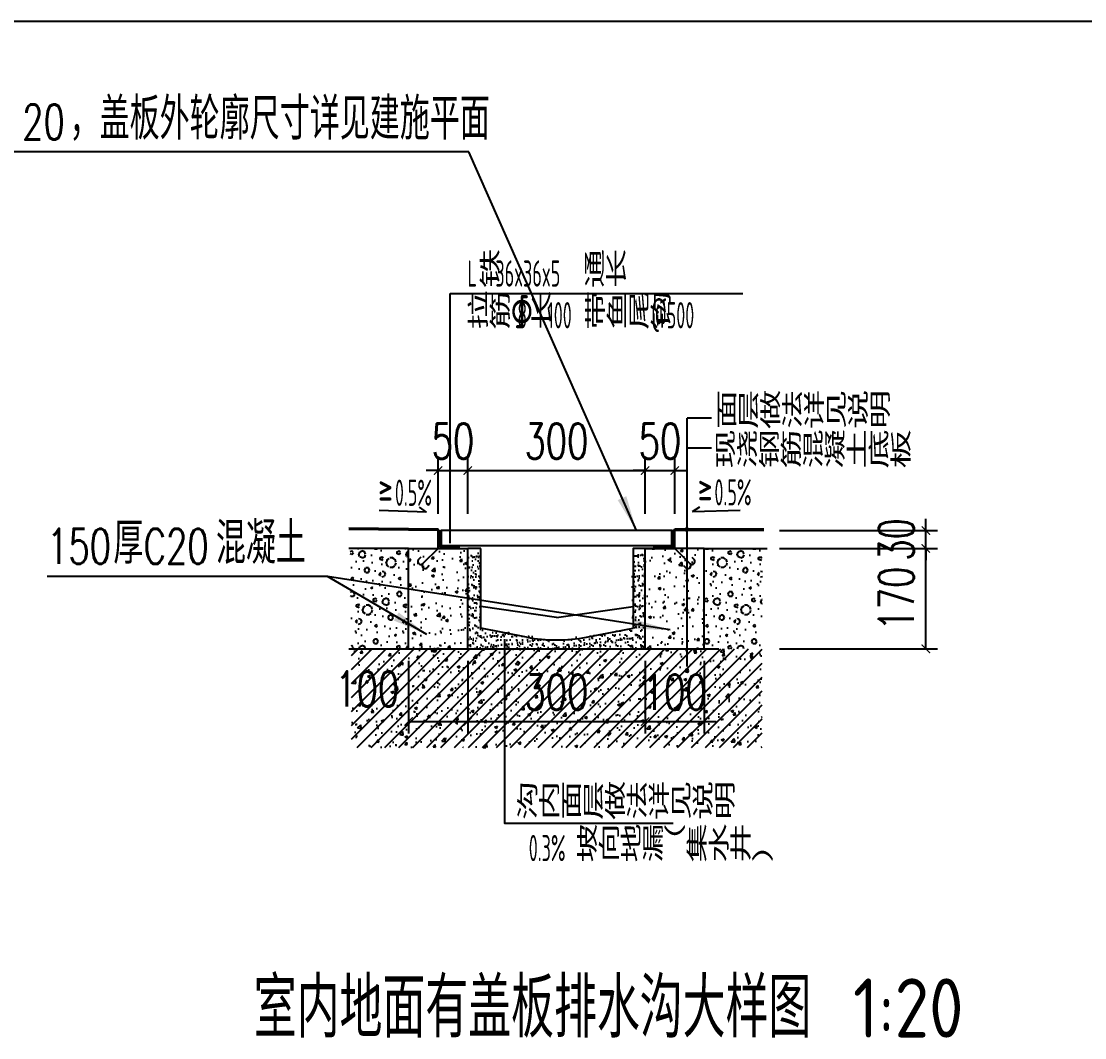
# Model space of a CAD drawing. Extents: x -40548 to 155442, y 5688 to 67136.
# Drawn here: x 128490 to 130288, y 16110 to 17828 of the extents above; entities that cross this region are included whole.
import ezdxf

# ---------------------------------------------------------------- set-up
doc = ezdxf.new("R2010")
doc.units = 0
doc.header["$LTSCALE"] = 1000
doc.layers.get('DEFPOINTS').update_dxf_attribs({"color": 200})
for name, color, linetype in [('A-AXIS-DP', 126, 'Continuous'), ('A-HATCH-1', 252, 'Continuous'), ('A-LIN-V', 9, 'Continuous'), ('A-TEXT', 61, 'Continuous'), ('AE-FNSH', 11, 'Continuous'), ('AE-HDWR', 8, 'Continuous'), ('AE-PATN-MATE', 8, 'Continuous'), ('AE-STRU-HACH', 40, 'Continuous'), ('AE-WALL', 255, 'Continuous'), ('DIM_LEAD', 3, 'Continuous'), ('DIM_SYMB', 3, 'Continuous'), ('PUB_DIM', 3, 'Continuous')]:
    doc.layers.add(name, color=color, linetype=linetype)
doc.styles.add('_TCH_DIM', font='SIMPLEX', dxfattribs={"bigfont": 'GBCBIG'})
doc.styles.add('_TCH_DIM_T3', font='SIMPLEX', dxfattribs={"width": 0.705882, "bigfont": 'GBCBIG'})
doc.styles.get("Standard").update_dxf_attribs({"font": 'gbenor.shx', "bigfont": 'gbcbig.shx'})
doc.styles.add('TH-STYLE3', font='@TSSDENG', dxfattribs={"width": 0.7, "bigfont": '@TSSDCHN'})
doc.dimstyles.new('_TCH_ARCH-20', dxfattribs={"dimscale": 20, "dimtxt": 2.975, "dimasz": 1, "dimexe": 1, "dimexo": 1, "dimgap": 1, "dimtad": 1, "dimdec": 0, "dimzin": 0, "dimdsep": 46, "dimtxsty": '_TCH_DIM_T3', "dimblk": 'ARCHTICK', "dimcen": 0.09, "dimclrt": 7, "dimazin": 2, "dimtfac": 1, "dimtdec": 0, "dimtix": 1, "dimtmove": 2, "dimatfit": 3, "dimfxl": 0, "dimtolj": 1, "dimtzin": 0, "dimarcsym": 0})
pattern_1 = [(37.5, (-9352.662, -1618.287), (-0.4199557, 12.8454918), [0, -10.1333333, 0, -11.3333333, 0, -10.8333333]), (7.5, (-9352.662, -1618.287), (11.7985114, 18.814307), [0, -5.4666667, 0, -9.1333333, 0, -3.5]), (327.5, (-9360.862, -1618.287), (20.76094575, 0.037727), [0, -3.3333333, 0, -12, 0, -15.6666667]), (317.5, (-9360.862, -1618.287), (20.040844, 5.8511704), [0, -1.6666667, 0, -7.8666667, 0, -9])]

# ---------------------------------------------------------------- blocks, each defined once
blk = doc.blocks.new('et234234234')
at = {"layer": 'AE-STRU-HACH'}
h = blk.add_hatch(dxfattribs=at)
h.set_pattern_fill('金属', color=256, scale=3, style=0)
h.set_pattern_definition([(45, (0, 0), (-5.30330086, 5.30330086), []), (45, (3.5355, 0), (-5.30330086, 5.30330086), [])])
h.paths.add_polyline_path([(947441.5, 891860.1), (947443.6, 891860.1), (947444.5, 891860.1), (947444.5, 891833.1), (947446.5, 891833.1), (947476.5, 891833.1), (947476.5, 891830.1), (947441.5, 891830.1)])
at = {"layer": 'AE-WALL'}
blk.add_lwpolyline([(947476.5, 891830.1), (947441.5, 891830.1), (947441.5, 891860.1), (947444.5, 891860.1), (947444.5, 891833.1), (947476.5, 891833.1)], close=True, dxfattribs=at)
blk = doc.blocks.new('_ArchTick')
at = {"color": 0, "linetype": 'ByBlock', "const_width": 0.1}
blk.add_lwpolyline([(-0.354, -0.354), (0.354, 0.354)], dxfattribs=at)
blk = doc.blocks.new('*D190')
at = {"layer": 'DEFPOINTS', "color": 0}
for p in [(129244.8, 17068.9), (129194.7, 16975.6), (129244.8, 16975.6)]:
    blk.add_point(p, dxfattribs=at)
at = {"layer": 'PUB_DIM', "color": 0, "lineweight": -2}
for p, q in [((129194.7, 16995.6), (129194.7, 17088.9)), ((129244.8, 16995.6), (129244.8, 17088.9)), ((129194.7, 17068.9), (129174.7, 17068.9)), ((129194.7, 17068.9), (129244.8, 17068.9)), ((129244.8, 17068.9), (129264.8, 17068.9))]:
    blk.add_line(p, q, dxfattribs=at)
at = {"layer": 'PUB_DIM', "color": 0, "lineweight": -2, "xscale": 20, "yscale": 20, "zscale": 20}
blk.add_blockref('_ArchTick', (129194.7, 17068.9), dxfattribs=at)
at = {"layer": 'PUB_DIM', "color": 0, "lineweight": -2, "xscale": 20, "yscale": 20, "zscale": 20, "rotation": 180}
blk.add_blockref('_ArchTick', (129244.8, 17068.9), dxfattribs=at)
at = {"layer": 'PUB_DIM', "color": 7, "insert": (129219.7, 17118.6), "char_height": 59.5, "attachment_point": 5, "style": '_TCH_DIM_T3'}
blk.add_mtext('\\A1;50', dxfattribs=at)
blk = doc.blocks.new('*D191')
at = {"layer": 'DEFPOINTS', "color": 0}
for p in [(129544.8, 17068.9), (129244.8, 16975.6), (129544.8, 16975.6)]:
    blk.add_point(p, dxfattribs=at)
at = {"layer": 'PUB_DIM', "color": 0, "lineweight": -2}
for p, q in [((129244.8, 16995.6), (129244.8, 17088.9)), ((129544.8, 16995.6), (129544.8, 17088.9)), ((129244.8, 17068.9), (129544.8, 17068.9))]:
    blk.add_line(p, q, dxfattribs=at)
at = {"layer": 'PUB_DIM', "color": 0, "lineweight": -2, "xscale": 20, "yscale": 20, "zscale": 20, "rotation": 180}
blk.add_blockref('_ArchTick', (129244.8, 17068.9), dxfattribs=at)
at = {"layer": 'PUB_DIM', "color": 0, "lineweight": -2, "xscale": 20, "yscale": 20, "zscale": 20}
blk.add_blockref('_ArchTick', (129544.8, 17068.9), dxfattribs=at)
at = {"layer": 'PUB_DIM', "color": 7, "insert": (129394.8, 17118.6), "char_height": 59.5, "attachment_point": 5, "style": '_TCH_DIM_T3'}
blk.add_mtext('\\A1;300', dxfattribs=at)
blk = doc.blocks.new('*D192')
at = {"layer": 'DEFPOINTS', "color": 0}
for p in [(129594.8, 17068.9), (129544.8, 16975.6), (129594.8, 16975.6)]:
    blk.add_point(p, dxfattribs=at)
at = {"layer": 'PUB_DIM', "color": 0, "lineweight": -2}
for p, q in [((129544.8, 16995.6), (129544.8, 17088.9)), ((129594.8, 16995.6), (129594.8, 17088.9)), ((129544.8, 17068.9), (129524.8, 17068.9)), ((129544.8, 17068.9), (129594.8, 17068.9)), ((129594.8, 17068.9), (129614.8, 17068.9))]:
    blk.add_line(p, q, dxfattribs=at)
at = {"layer": 'PUB_DIM', "color": 0, "lineweight": -2, "xscale": 20, "yscale": 20, "zscale": 20}
blk.add_blockref('_ArchTick', (129544.8, 17068.9), dxfattribs=at)
at = {"layer": 'PUB_DIM', "color": 0, "lineweight": -2, "xscale": 20, "yscale": 20, "zscale": 20, "rotation": 180}
blk.add_blockref('_ArchTick', (129594.8, 17068.9), dxfattribs=at)
at = {"layer": 'PUB_DIM', "color": 7, "insert": (129569.8, 17118.6), "char_height": 59.5, "attachment_point": 5, "style": '_TCH_DIM_T3'}
blk.add_mtext('\\A1;50', dxfattribs=at)
blk = doc.blocks.new('*D193')
at = {"layer": 'DEFPOINTS', "color": 0}
for p in [(129751.8, 16937.4), (130019.4, 16937.4), (129751.8, 16767.4)]:
    blk.add_point(p, dxfattribs=at)
at = {"layer": 'PUB_DIM', "color": 0, "lineweight": -2}
for p, q in [((129771.8, 16937.4), (130039.4, 16937.4)), ((130019.4, 16767.4), (130019.4, 16937.4)), ((129771.8, 16767.4), (130039.4, 16767.4))]:
    blk.add_line(p, q, dxfattribs=at)
at = {"layer": 'PUB_DIM', "color": 0, "lineweight": -2, "xscale": 20, "yscale": 20, "zscale": 20}
for p, rotation in [((130019.4, 16937.4), 90), ((130019.4, 16767.4), 270)]:
    blk.add_blockref('_ArchTick', p, dxfattribs=dict(at, rotation=rotation))
at = {"layer": 'PUB_DIM', "color": 7, "insert": (129969.7, 16852.4), "char_height": 59.5, "attachment_point": 5, "rotation": 90, "style": '_TCH_DIM_T3'}
blk.add_mtext('\\A1;170', dxfattribs=at)
blk = doc.blocks.new('*D194')
at = {"layer": 'DEFPOINTS', "color": 0}
for p in [(129751.8, 16967.4), (130019.4, 16967.4), (129751.8, 16937.4)]:
    blk.add_point(p, dxfattribs=at)
at = {"layer": 'PUB_DIM', "color": 0, "lineweight": -2}
for p, q in [((130019.4, 16967.4), (130019.4, 16987.4)), ((129771.8, 16967.4), (130039.4, 16967.4)), ((130019.4, 16937.4), (130019.4, 16967.4)), ((129771.8, 16937.4), (130039.4, 16937.4)), ((130019.4, 16937.4), (130019.4, 16917.4))]:
    blk.add_line(p, q, dxfattribs=at)
at = {"layer": 'PUB_DIM', "color": 0, "lineweight": -2, "xscale": 20, "yscale": 20, "zscale": 20}
for p, rotation in [((130019.4, 16967.4), 270), ((130019.4, 16937.4), 90)]:
    blk.add_blockref('_ArchTick', p, dxfattribs=dict(at, rotation=rotation))
at = {"layer": 'PUB_DIM', "color": 7, "insert": (129969.7, 16952.4), "char_height": 59.5, "attachment_point": 5, "rotation": 90, "style": '_TCH_DIM_T3'}
blk.add_mtext('\\A1;30', dxfattribs=at)
blk = doc.blocks.new('*D195')
at = {"layer": 'DEFPOINTS', "color": 0}
for p in [(129144.8, 16767.4), (129244.8, 16767.4), (129244.8, 16644.6)]:
    blk.add_point(p, dxfattribs=at)
at = {"layer": 'PUB_DIM', "color": 0, "lineweight": -2}
for p, q in [((129144.8, 16747.4), (129144.8, 16624.6)), ((129244.8, 16747.4), (129244.8, 16624.6)), ((129144.8, 16644.6), (129244.8, 16644.6))]:
    blk.add_line(p, q, dxfattribs=at)
at = {"layer": 'PUB_DIM', "color": 0, "lineweight": -2, "xscale": 20, "yscale": 20, "zscale": 20, "rotation": 180}
blk.add_blockref('_ArchTick', (129144.8, 16644.6), dxfattribs=at)
at = {"layer": 'PUB_DIM', "color": 0, "lineweight": -2, "xscale": 20, "yscale": 20, "zscale": 20}
blk.add_blockref('_ArchTick', (129244.8, 16644.6), dxfattribs=at)
at = {"layer": 'PUB_DIM', "color": 7, "insert": (129074.8, 16699.6), "char_height": 59.5, "attachment_point": 5, "style": '_TCH_DIM_T3'}
blk.add_mtext('\\A1;100', dxfattribs=at)
blk = doc.blocks.new('*D196')
at = {"layer": 'DEFPOINTS', "color": 0}
for p in [(129244.8, 16767.4), (129544.8, 16767.4), (129544.8, 16644.6)]:
    blk.add_point(p, dxfattribs=at)
at = {"layer": 'PUB_DIM', "color": 0, "lineweight": -2}
for p, q in [((129244.8, 16747.4), (129244.8, 16624.6)), ((129544.8, 16747.4), (129544.8, 16624.6)), ((129244.8, 16644.6), (129544.8, 16644.6))]:
    blk.add_line(p, q, dxfattribs=at)
at = {"layer": 'PUB_DIM', "color": 0, "lineweight": -2, "xscale": 20, "yscale": 20, "zscale": 20, "rotation": 180}
blk.add_blockref('_ArchTick', (129244.8, 16644.6), dxfattribs=at)
at = {"layer": 'PUB_DIM', "color": 0, "lineweight": -2, "xscale": 20, "yscale": 20, "zscale": 20}
blk.add_blockref('_ArchTick', (129544.8, 16644.6), dxfattribs=at)
at = {"layer": 'PUB_DIM', "color": 7, "insert": (129394.8, 16694.4), "char_height": 59.5, "attachment_point": 5, "style": '_TCH_DIM_T3'}
blk.add_mtext('\\A1;300', dxfattribs=at)
blk = doc.blocks.new('*D197')
at = {"layer": 'DEFPOINTS', "color": 0}
for p in [(129544.8, 16767.4), (129644.8, 16767.4), (129644.8, 16644.6)]:
    blk.add_point(p, dxfattribs=at)
at = {"layer": 'PUB_DIM', "color": 0, "lineweight": -2}
for p, q in [((129544.8, 16747.4), (129544.8, 16624.6)), ((129644.8, 16747.4), (129644.8, 16624.6)), ((129544.8, 16644.6), (129524.8, 16644.6)), ((129544.8, 16644.6), (129644.8, 16644.6)), ((129644.8, 16644.6), (129664.8, 16644.6))]:
    blk.add_line(p, q, dxfattribs=at)
at = {"layer": 'PUB_DIM', "color": 0, "lineweight": -2, "xscale": 20, "yscale": 20, "zscale": 20}
blk.add_blockref('_ArchTick', (129544.8, 16644.6), dxfattribs=at)
at = {"layer": 'PUB_DIM', "color": 0, "lineweight": -2, "xscale": 20, "yscale": 20, "zscale": 20, "rotation": 180}
blk.add_blockref('_ArchTick', (129644.8, 16644.6), dxfattribs=at)
at = {"layer": 'PUB_DIM', "color": 7, "insert": (129594.8, 16694.4), "char_height": 59.5, "attachment_point": 5, "style": '_TCH_DIM_T3'}
blk.add_mtext('\\A1;100', dxfattribs=at)

msp = doc.modelspace()

# ---------------------------------------------------------------- hatches: boundary and pattern name
at = {"layer": 'A-HATCH-1'}
h = msp.add_hatch(dxfattribs=at)
h.set_pattern_fill('钢筋混凝土', color=256, scale=6.666667, style=0)
h.set_pattern_definition([(45, (-9143.136, -1934.175), (-11.785113, 11.785113), []), (50, (-9143.136, -1934.175), (47.817346, -4.183476), [5, -55]), (355, (-9143.136, -1934.175), (-9.250089, 50.146142), [4, -44]), (100.4514, (-9139.15, -1934.524), (38.567292, 45.962636), [4.249346, -46.742807]), (46.1842, (-9143.136, -1920.84), (71.149403, -11.0346), [7.5, -82.5]), (96.6356, (-9137.207, -1921.76), (62.310847, 64.94119), [6.37402, -70.1142]), (351.1842, (-9143.136, -1920.84), (62.310796, 64.94124), [6, -66]), (21, (-9136.47, -1924.175), (39.793803, -26.841259), [5, -55]), (326, (-9136.47, -1924.175), (16.221022, 48.343336), [4, -44]), (71.4514, (-9133.153, -1926.41), (56.014842, 21.502033), [4.249346, -46.742807]), (37.5, (-9143.136, -1934.175), (0.810657, 22.1929236), [0, -43.4666667, 0, -44.6666667, 0, -44.1666667]), (7.5, (-9143.136, -1934.175), (17.537969, 26.294114), [0, -25.4666667, 0, -42.4666667, 0, -16.8333333]), (327.5, (-9158.002, -1934.175), (35.5881624, -1.5036581), [0, -16.6666667, 0, -52, 0, -69]), (317.5, (-9164.67, -1934.175), (38.879078, 6.6736655), [0, -21.666667, 0, -34.533333, 0, -49])])
h.paths.add_polyline_path([(129048.1, 16767.6), (129742.6, 16767.6), (129742.6, 16600.6), (129048.1, 16600.6)])
at = {"layer": 'A-TEXT'}
h = msp.add_hatch(color=256, dxfattribs=at)
edge = h.paths.add_edge_path()
edge.add_arc((129615.6, 16969.2), 2.67, 180, 0)
edge.add_arc((129615.6, 16969.2), 2.67, 0, 180)
h = msp.add_hatch(color=256, dxfattribs=at)
edge = h.paths.add_edge_path()
edge.add_arc((129615.6, 16730.6), 2.67, 0, 180)
edge.add_arc((129615.6, 16730.6), 2.67, 180, 0)
at = {"layer": 'AE-PATN-MATE'}
h = msp.add_hatch(dxfattribs=at)
h.set_pattern_fill('加气混凝土', color=256, scale=6.666667, style=0)
h.set_pattern_definition([(6e-12, (-9119.536, -1987.29), (40, 80), [0, -80]), (6e-12, (-9166.336, -1998.09), (40, 80), [0, -80]), (6e-12, (-9140.336, -1998.89), (40, 80), [0, -80]), (6e-12, (-9111.936, -1975.29), (40, 80), [0, -80]), (6e-12, (-9145.136, -2002.89), (40, 80), [0, -80]), (6e-12, (-9103.936, -1924.89), (40, 80), [0, -80]), (6e-12, (-9128.336, -1931.29), (40, 80), [0, -80]), (6e-12, (-9115.536, -1941.29), (40, 80), [0, -80]), (6e-12, (-9180.736, -1942.89), (40, 80), [0, -80]), (6e-12, (-9141.536, -1946.49), (40, 80), [0, -80]), (6e-12, (-9156.736, -1966.89), (40, 80), [0, -80]), (6e-12, (-9155.936, -1996.89), (40, 80), [0, -80]), (6e-12, (-9125.936, -2000.09), (40, 80), [0, -80]), (6e-12, (-9103.936, -1964.89), (40, 80), [0, -80]), (6e-12, (-9178.736, -1977.29), (40, 80), [0, -80]), (6e-12, (-9171.936, -1963.69), (40, 80), [0, -80]), (6e-12, (-9140.736, -1969.29), (40, 80), [0, -80]), (6e-12, (-9151.936, -1980.89), (40, 80), [0, -80]), (6e-12, (-9158.336, -1954.49), (40, 80), [0, -80]), (6e-12, (-9148.336, -1924.49), (40, 80), [0, -80]), (6e-12, (-9175.536, -1994.09), (40, 80), [0, -80]), (6e-12, (-9131.536, -1940.89), (40, 80), [0, -80]), (6e-12, (-9168.736, -1939.69), (40, 80), [0, -80]), (6e-12, (-9175.136, -1929.29), (40, 80), [0, -80]), (130.601294, (-9108.85, -1949.941), (-199.99999779, 240.00000105), [3.512207, -1471.6148]), (18.434949, (-9114.564, -1948.417), (199.9999993, 79.9999994), [3.61403, -502.350387]), (90, (-9114.564, -1951.846), (40, 80), [3.42857, -156.57142]), (161.565051, (-9111.136, -1952.989), (-200.000001, 79.999994), [3.61403, -502.350387]), (53.130102, (-9111.136, -1952.989), (40, 80), [3.809524, -396.190467]), (135, (-9108.088, -1993.75), (-40.000005, 79.9999946), [3.23249, -223.04168]), (45, (-9112.66, -1993.75), (40, 79.9999997), [3.23249, -223.04168]), (135, (-9110.374, -1996.036), (-40.000005, 79.9999946), [3.23249, -223.04168]), (45, (-9110.374, -1996.036), (40, 79.9999997), [3.23249, -223.04168]), (116.56505, (-9146.564, -1940.036), (-7e-06, 159.999996), [4.259177, -85.183533]), (180, (-9148.47, -1936.23), (-40, 80), [4.57143, -75.428567]), (63.43495, (-9154.945, -1940.036), (4e-07, 160), [4.259177, -85.183533]), (116.56505, (-9153.04, -1943.846), (-7e-06, 159.999996), [4.259177, -85.183533]), (6e-12, (-9153.04, -1943.846), (40, 80), [4.57143, -75.428567]), (63.43495, (-9148.47, -1943.846), (4e-07, 160), [4.259177, -85.183533]), (107.102728, (-9116.469, -1967.084), (-119.99999541, 400.000000645), [5.181513, -2171.053667]), (143.972626, (-9117.993, -1962.1315), (-759.99999037, 559.99999937), [5.181513, -1082.936]), (180, (-9122.18, -1959.08), (-40, 80), [4.95238, -75.047613]), (36.0273733, (-9131.326, -1962.1315), (759.99999438, 559.99999396), [5.181513, -1082.936]), (71.565051, (-9132.85, -1966.703), (120.0000006, 399.9999993), [4.81871, -501.145707]), (107.102728, (-9131.326, -1971.6553), (-119.99999541, 400.000000645), [5.181513, -2171.053667]), (143.972626, (-9127.1356, -1974.703), (-759.99999037, 559.99999937), [5.181513, -1082.936]), (6e-12, (-9127.136, -1974.7), (40, 80), [4.95238, -75.047613]), (36.0273733, (-9122.183, -1974.703), (759.99999438, 559.99999396), [5.181513, -1082.936]), (71.565051, (-9117.993, -1971.655), (120.0000006, 399.9999993), [4.81871, -501.145707]), (150.255118, (-9115.707, -1929.751), (-120.0000003, 79.999999), [3.071336, -641.90928]), (90, (-9118.374, -1931.274), (40, 80), [3.04762, -156.952367]), (29.744881, (-9118.374, -1931.274), (120.0000001, 79.9999996), [3.071336, -641.90928]), (116.56505, (-9134.374, -1986.51), (-7e-06, 159.999996), [4.259177, -85.183533]), (168.690067, (-9136.2785, -1982.703), (-360.00000027, 79.999998), [3.884967, -811.958067]), (41.185925, (-9143.1356, -1984.6077), (999.99999394, 879.99999231), [4.04958, -1696.7736]), (90, (-9143.136, -1988.417), (40, 80), [3.809524, -156.190467]), (138.814074, (-9140.088, -1991.084), (-999.99998223, 880.0000056), [4.04958, -1696.7736]), (16.6992442, (-9140.088, -1991.084), (1319.99999007, 399.99999581), [3.97726, -1666.471667]), (60.945396, (-9136.2785, -1989.941), (39.99999989, 79.99999929), [3.922145, -1643.3786]), (109.983106, (-9167.8975, -1952.9887), (-200.00000075, 559.99999852), [4.458934, -1868.293]), (155.556045, (-9169.4213, -1948.7982), (-520.00000198, 239.99999501), [4.603065, -1928.6842]), (24.4439547, (-9177.8023, -1948.7982), (520.00000026, 239.999998846), [4.603065, -1928.6842]), (70.0168934, (-9179.326, -1952.9887), (200.0000006, 559.99999861), [4.458934, -1868.293]), (109.983106, (-9177.8023, -1957.179), (-200.00000075, 559.99999852), [4.458934, -1868.293]), (160.016893, (-9173.612, -1958.703), (-200.00000012, 79.99999636), [4.458934, -931.917]), (19.9831065, (-9173.612, -1958.703), (199.9999989, 79.99999987), [4.458934, -931.917]), (70.0168934, (-9169.4213, -1957.179), (200.0000006, 559.99999861), [4.458934, -1868.293]), (122.005383, (-9138.183, -1960.227), (-40.00000537, 79.9999959), [3.593898, -751.124533]), (18.434949, (-9143.517, -1958.322), (199.9999993, 79.9999994), [3.61403, -502.350387]), (90, (-9143.517, -1961.75), (40, 80), [3.42857, -156.57142]), (161.565051, (-9140.088, -1962.893), (-200.000001, 79.999994), [3.61403, -502.350387]), (54.4623222, (-9140.088, -1962.8934), (279.9999996, 399.9999994), [3.277076, -1373.094867]), (116.56505, (-9161.42, -1979.655), (-7e-06, 159.999996), [4.259177, -85.183533]), (180, (-9163.33, -1975.846), (-40, 80), [4.190476, -75.80952]), (59.0362434, (-9169.802, -1979.655), (40.00000013, 79.9999996), [4.44263, -928.5096]), (120.963756, (-9167.5166, -1983.465), (-40.00000547, 79.99999633), [4.44263, -928.5096]), (6e-12, (-9167.52, -1983.465), (40, 80), [4.190476, -75.80952]), (63.43495, (-9163.326, -1983.465), (4e-07, 160), [4.259177, -85.183533])])
h.paths.add_polyline_path([(129045.9, 16937.4), (129142.8, 16937.4), (129144.8, 16767.4), (129047.8, 16767.4)])
h = msp.add_hatch(dxfattribs=at)
h.set_pattern_fill('混凝土', color=256, scale=6.666667, angle=180, style=0)
h.set_pattern_definition([(50, (-8564.464, -1962.893), (47.817346, -4.183476), [5, -55]), (355, (-8564.464, -1962.893), (-9.250089, 50.146142), [4, -44]), (100.4514, (-8560.48, -1963.24), (38.567292, 45.962636), [4.249346, -46.742807]), (46.1842, (-8564.464, -1949.56), (71.149403, -11.0346), [7.5, -82.5]), (96.6356, (-8558.535, -1950.48), (62.310847, 64.94119), [6.37402, -70.1142]), (351.1842, (-8564.464, -1949.56), (62.310796, 64.94124), [6, -66]), (21, (-8557.798, -1952.893), (39.793803, -26.841259), [5, -55]), (326, (-8557.8, -1952.893), (16.221022, 48.343336), [4, -44]), (71.4514, (-8554.48, -1955.13), (56.014842, 21.502033), [4.249346, -46.742807]), (37.5, (-8564.464, -1962.893), (0.810657, 22.1929236), [0, -43.4666667, 0, -44.6666667, 0, -44.1666667]), (7.5, (-8564.464, -1962.893), (17.537969, 26.294114), [0, -25.4666667, 0, -42.4666667, 0, -16.8333333]), (327.5, (-8579.331, -1962.893), (35.5881624, -1.5036581), [0, -16.6666667, 0, -52, 0, -69]), (317.5, (-8585.998, -1962.893), (38.879078, 6.6736655), [0, -21.666667, 0, -34.533333, 0, -49])])
edge = h.paths.add_edge_path()
edge.add_line((129249.5, 16937.4), (129149.5, 16937.4))
edge.add_line((129144.8, 16930), (129144.8, 16767.4))
edge.add_line((129144.8, 16767.4), (129244.8, 16767.4))
edge.add_line((129244.8, 16767.4), (129244.8, 16930))
h = msp.add_hatch(dxfattribs=at)
h.set_pattern_fill('粉刷', color=256, scale=3.333333, style=0)
h.set_pattern_definition(pattern_1)
h.paths.add_polyline_path([(129244.8, 16930), (129266.8, 16930), (129266.8, 16802.4), (129394.8, 16782.6), (129395, 16767.4), (129244.8, 16767.4)])
h = msp.add_hatch(dxfattribs=at)
h.set_pattern_fill('粉刷', color=256, scale=3.333333, style=0)
h.set_pattern_definition(pattern_1)
h.paths.add_polyline_path([(129544.8, 16930), (129522.8, 16930), (129522.8, 16802.4), (129394.8, 16782.6), (129394.5, 16767.4), (129544.8, 16767.4)])
h = msp.add_hatch(dxfattribs=at)
h.set_pattern_fill('混凝土', color=256, scale=6.666667, style=0)
h.set_pattern_definition([(50, (-8564.464, -1962.893), (47.817346, -4.183476), [5, -55]), (355, (-8564.464, -1962.893), (-9.250089, 50.146142), [4, -44]), (100.4514, (-8560.48, -1963.24), (38.567292, 45.962636), [4.249346, -46.742807]), (46.1842, (-8564.464, -1949.56), (71.149403, -11.0346), [7.5, -82.5]), (96.6356, (-8558.535, -1950.48), (62.310847, 64.94119), [6.37402, -70.1142]), (351.1842, (-8564.464, -1949.56), (62.310796, 64.94124), [6, -66]), (21, (-8557.798, -1952.893), (39.793803, -26.841259), [5, -55]), (326, (-8557.8, -1952.893), (16.221022, 48.343336), [4, -44]), (71.4514, (-8554.48, -1955.13), (56.014842, 21.502033), [4.249346, -46.742807]), (37.5, (-8564.464, -1962.893), (0.810657, 22.1929236), [0, -43.4666667, 0, -44.6666667, 0, -44.1666667]), (7.5, (-8564.464, -1962.893), (17.537969, 26.294114), [0, -25.4666667, 0, -42.4666667, 0, -16.8333333]), (327.5, (-8579.331, -1962.893), (35.5881624, -1.5036581), [0, -16.6666667, 0, -52, 0, -69]), (317.5, (-8585.998, -1962.893), (38.879078, 6.6736655), [0, -21.666667, 0, -34.533333, 0, -49])])
edge = h.paths.add_edge_path()
edge.add_line((129540, 16937.4), (129640, 16937.4))
edge.add_line((129644.8, 16930), (129644.8, 16767.4))
edge.add_line((129644.8, 16767.4), (129544.8, 16767.4))
edge.add_line((129544.8, 16767.4), (129544.8, 16930))
h = msp.add_hatch(dxfattribs=at)
h.set_pattern_fill('加气混凝土', color=256, scale=6.666667, angle=180, style=0)
h.set_pattern_definition([(6e-12, (-9119.536, -1987.29), (40, 80), [0, -80]), (6e-12, (-9166.336, -1998.09), (40, 80), [0, -80]), (6e-12, (-9140.336, -1998.89), (40, 80), [0, -80]), (6e-12, (-9111.936, -1975.29), (40, 80), [0, -80]), (6e-12, (-9145.136, -2002.89), (40, 80), [0, -80]), (6e-12, (-9103.936, -1924.89), (40, 80), [0, -80]), (6e-12, (-9128.336, -1931.29), (40, 80), [0, -80]), (6e-12, (-9115.536, -1941.29), (40, 80), [0, -80]), (6e-12, (-9180.736, -1942.89), (40, 80), [0, -80]), (6e-12, (-9141.536, -1946.49), (40, 80), [0, -80]), (6e-12, (-9156.736, -1966.89), (40, 80), [0, -80]), (6e-12, (-9155.936, -1996.89), (40, 80), [0, -80]), (6e-12, (-9125.936, -2000.09), (40, 80), [0, -80]), (6e-12, (-9103.936, -1964.89), (40, 80), [0, -80]), (6e-12, (-9178.736, -1977.29), (40, 80), [0, -80]), (6e-12, (-9171.936, -1963.69), (40, 80), [0, -80]), (6e-12, (-9140.736, -1969.29), (40, 80), [0, -80]), (6e-12, (-9151.936, -1980.89), (40, 80), [0, -80]), (6e-12, (-9158.336, -1954.49), (40, 80), [0, -80]), (6e-12, (-9148.336, -1924.49), (40, 80), [0, -80]), (6e-12, (-9175.536, -1994.09), (40, 80), [0, -80]), (6e-12, (-9131.536, -1940.89), (40, 80), [0, -80]), (6e-12, (-9168.736, -1939.69), (40, 80), [0, -80]), (6e-12, (-9175.136, -1929.29), (40, 80), [0, -80]), (130.601294, (-9108.85, -1949.941), (-199.99999779, 240.00000105), [3.512207, -1471.6148]), (18.434949, (-9114.564, -1948.417), (199.9999993, 79.9999994), [3.61403, -502.350387]), (90, (-9114.564, -1951.846), (40, 80), [3.42857, -156.57142]), (161.565051, (-9111.136, -1952.989), (-200.000001, 79.999994), [3.61403, -502.350387]), (53.130102, (-9111.136, -1952.989), (40, 80), [3.809524, -396.190467]), (135, (-9108.088, -1993.75), (-40.000005, 79.9999946), [3.23249, -223.04168]), (45, (-9112.66, -1993.75), (40, 79.9999997), [3.23249, -223.04168]), (135, (-9110.374, -1996.036), (-40.000005, 79.9999946), [3.23249, -223.04168]), (45, (-9110.374, -1996.036), (40, 79.9999997), [3.23249, -223.04168]), (116.56505, (-9146.564, -1940.036), (-7e-06, 159.999996), [4.259177, -85.183533]), (180, (-9148.47, -1936.23), (-40, 80), [4.57143, -75.428567]), (63.43495, (-9154.945, -1940.036), (4e-07, 160), [4.259177, -85.183533]), (116.56505, (-9153.04, -1943.846), (-7e-06, 159.999996), [4.259177, -85.183533]), (6e-12, (-9153.04, -1943.846), (40, 80), [4.57143, -75.428567]), (63.43495, (-9148.47, -1943.846), (4e-07, 160), [4.259177, -85.183533]), (107.102728, (-9116.469, -1967.084), (-119.99999541, 400.000000645), [5.181513, -2171.053667]), (143.972626, (-9117.993, -1962.1315), (-759.99999037, 559.99999937), [5.181513, -1082.936]), (180, (-9122.18, -1959.08), (-40, 80), [4.95238, -75.047613]), (36.0273733, (-9131.326, -1962.1315), (759.99999438, 559.99999396), [5.181513, -1082.936]), (71.565051, (-9132.85, -1966.703), (120.0000006, 399.9999993), [4.81871, -501.145707]), (107.102728, (-9131.326, -1971.6553), (-119.99999541, 400.000000645), [5.181513, -2171.053667]), (143.972626, (-9127.1356, -1974.703), (-759.99999037, 559.99999937), [5.181513, -1082.936]), (6e-12, (-9127.136, -1974.7), (40, 80), [4.95238, -75.047613]), (36.0273733, (-9122.183, -1974.703), (759.99999438, 559.99999396), [5.181513, -1082.936]), (71.565051, (-9117.993, -1971.655), (120.0000006, 399.9999993), [4.81871, -501.145707]), (150.255118, (-9115.707, -1929.751), (-120.0000003, 79.999999), [3.071336, -641.90928]), (90, (-9118.374, -1931.274), (40, 80), [3.04762, -156.952367]), (29.744881, (-9118.374, -1931.274), (120.0000001, 79.9999996), [3.071336, -641.90928]), (116.56505, (-9134.374, -1986.51), (-7e-06, 159.999996), [4.259177, -85.183533]), (168.690067, (-9136.2785, -1982.703), (-360.00000027, 79.999998), [3.884967, -811.958067]), (41.185925, (-9143.1356, -1984.6077), (999.99999394, 879.99999231), [4.04958, -1696.7736]), (90, (-9143.136, -1988.417), (40, 80), [3.809524, -156.190467]), (138.814074, (-9140.088, -1991.084), (-999.99998223, 880.0000056), [4.04958, -1696.7736]), (16.6992442, (-9140.088, -1991.084), (1319.99999007, 399.99999581), [3.97726, -1666.471667]), (60.945396, (-9136.2785, -1989.941), (39.99999989, 79.99999929), [3.922145, -1643.3786]), (109.983106, (-9167.8975, -1952.9887), (-200.00000075, 559.99999852), [4.458934, -1868.293]), (155.556045, (-9169.4213, -1948.7982), (-520.00000198, 239.99999501), [4.603065, -1928.6842]), (24.4439547, (-9177.8023, -1948.7982), (520.00000026, 239.999998846), [4.603065, -1928.6842]), (70.0168934, (-9179.326, -1952.9887), (200.0000006, 559.99999861), [4.458934, -1868.293]), (109.983106, (-9177.8023, -1957.179), (-200.00000075, 559.99999852), [4.458934, -1868.293]), (160.016893, (-9173.612, -1958.703), (-200.00000012, 79.99999636), [4.458934, -931.917]), (19.9831065, (-9173.612, -1958.703), (199.9999989, 79.99999987), [4.458934, -931.917]), (70.0168934, (-9169.4213, -1957.179), (200.0000006, 559.99999861), [4.458934, -1868.293]), (122.005383, (-9138.183, -1960.227), (-40.00000537, 79.9999959), [3.593898, -751.124533]), (18.434949, (-9143.517, -1958.322), (199.9999993, 79.9999994), [3.61403, -502.350387]), (90, (-9143.517, -1961.75), (40, 80), [3.42857, -156.57142]), (161.565051, (-9140.088, -1962.893), (-200.000001, 79.999994), [3.61403, -502.350387]), (54.4623222, (-9140.088, -1962.8934), (279.9999996, 399.9999994), [3.277076, -1373.094867]), (116.56505, (-9161.42, -1979.655), (-7e-06, 159.999996), [4.259177, -85.183533]), (180, (-9163.33, -1975.846), (-40, 80), [4.190476, -75.80952]), (59.0362434, (-9169.802, -1979.655), (40.00000013, 79.9999996), [4.44263, -928.5096]), (120.963756, (-9167.5166, -1983.465), (-40.00000547, 79.99999633), [4.44263, -928.5096]), (6e-12, (-9167.52, -1983.465), (40, 80), [4.190476, -75.80952]), (63.43495, (-9163.326, -1983.465), (4e-07, 160), [4.259177, -85.183533])])
h.paths.add_polyline_path([(129743.6, 16937.4), (129646.7, 16937.4), (129644.8, 16767.4), (129741.7, 16767.4)])
at = {"layer": 'DIM_LEAD'}
for points in [[(129175.7, 16791.9), (129127.9, 16829.1), (129119.9, 16815.3)], [(129587, 16799.6), (129528.9, 16816.7), (129526.4, 16800.9)]]:
    msp.add_hatch(color=256, dxfattribs=at).paths.add_polyline_path(points, flags=17)
at = {"layer": 'DIM_SYMB'}
msp.add_hatch(color=256, dxfattribs=at).paths.add_polyline_path([(129530, 16967.4), (129513, 17025.5), (129498.4, 17019)], flags=17)

# ---------------------------------------------------------------- linework, layer by layer
at = {"layer": 'A-AXIS-DP'}
msp.add_line((125126.1, 17828.3), (136271.3, 17828.3), dxfattribs=at)
at = {"layer": 'A-LIN-V'}
for points in [[(129144.8, 16937.4), (129043.9, 16937.4)], [(129644.8, 16937.4), (129751.4, 16937.4)]]:
    msp.add_lwpolyline(points, dxfattribs=at)
at = {"layer": 'A-TEXT'}
for p, q in [((129214.8, 16946.4), (129214.8, 17368.4)), ((129214.8, 17368.4), (129710, 17368.4)), ((129657.1, 17157.3), (129615.6, 17157.3)), ((129615.6, 16737.5), (129615.6, 17157.3)), ((129657.1, 17106.5), (129615.6, 17106.5)), ((129175.2, 16998.7), (129094.9, 17001.4)), ((129625.1, 16999.4), (129705.4, 17002.1))]:
    msp.add_line(p, q, dxfattribs=at)
for points in [[(129175.2, 16998.7), (129163.3, 17006.9)], [(129625.1, 16999.4), (129637, 17007.6)], [(129306.8, 16784.1), (129306.8, 16472.9), (129592.1, 16472.9)]]:
    msp.add_lwpolyline(points, dxfattribs=at)
for centre, start, end in [((129615.6, 16969.2), 0, 180), ((129615.6, 16969.2), 180, 0), ((129615.6, 16730.6), 0, 180), ((129615.6, 16730.6), 180, 0)]:
    msp.add_arc(centre, 2.67, start, end, dxfattribs=at)
at = {"layer": 'AE-FNSH'}
for p, q in [((129043.9, 16972.1), (129194.8, 16970.4)), ((129194.7, 16967.9), (129194.7, 16970.4)), ((129594.8, 16970.4), (129745.6, 16970.4)), ((129594.8, 16967.9), (129594.8, 16970.4)), ((129194.7, 16937.4), (129168.3, 16911)), ((129594.8, 16937.4), (129621.2, 16911)), ((129165.7, 16922.5), (129161.2, 16918)), ((129179.8, 16908.3), (129175.4, 16903.9)), ((129609.7, 16908.3), (129614.1, 16903.9)), ((129623.9, 16922.5), (129628.3, 16918))]:
    msp.add_line(p, q, dxfattribs=at)
for centre, start, end in [((129165.7, 16915.4), 149.3583, 300.6417), ((129172.8, 16908.3), 149.3583, 300.6417), ((129616.8, 16908.3), 239.3583, 30.6417), ((129623.8, 16915.4), 239.3583, 30.6417)]:
    msp.add_arc(centre, 5.16, start, end, dxfattribs=at)
at = {"layer": 'AE-HDWR'}
for p, q in [((129266.8, 16937.4), (129244.8, 16937.4)), ((129266.8, 16802.4), (129266.8, 16937.4)), ((129394.8, 16820.6), (129266.8, 16838.8)), ((129394.8, 16820.6), (129524.8, 16838.8)), ((129343.9, 16787.5), (129266.8, 16802.4)), ((129445.6, 16787.5), (129524.8, 16802.4))]:
    msp.add_line(p, q, dxfattribs=at)
msp.add_arc((129394.8, 17049.2), 266.7, 259.0113, 280.9887, dxfattribs=at)
at = {"layer": 'AE-PATN-MATE'}
msp.add_lwpolyline([(129544.8, 16937.4), (129524.8, 16937.4), (129524.8, 16802.4)], dxfattribs=at)
at = {"layer": 'AE-WALL'}
for p, q in [((129043.9, 16969.6), (129194.7, 16967.9)), ((129244.8, 16767.4), (129244.8, 16937.4)), ((129544.8, 16767.4), (129544.8, 16937.4)), ((129043.9, 16767.4), (129669.3, 16767.4))]:
    msp.add_line(p, q, dxfattribs=at)
for points in [[(129589.8, 16942.4), (129589.8, 16967.4), (129199.7, 16967.4), (129199.7, 16942.4), (129589.8, 16942.4)], [(129544.8, 16767.4), (129544.8, 16937.4), (129594.8, 16937.4), (129594.8, 16967.9), (129745.6, 16967.9)], [(129144.8, 16767.4), (129144.8, 16937.4), (129244.8, 16937.4)], [(129644.8, 16767.4), (129644.8, 16937.4), (129544.8, 16937.4)]]:
    msp.add_lwpolyline(points, dxfattribs=at)
at = {"layer": 'DIM_LEAD'}
for p, q in [((129007.5, 16890), (128533.5, 16890)), ((129175.7, 16791.9), (129007.5, 16890)), ((129587, 16799.6), (129007.5, 16890))]:
    msp.add_line(p, q, dxfattribs=at)
at = {"layer": 'DIM_SYMB'}
for p, q in [((129246.7, 17607.4), (127875.4, 17607.4)), ((129530, 16967.4), (129246.7, 17607.4))]:
    msp.add_line(p, q, dxfattribs=at)

# ---------------------------------------------------------------- block references
msp.add_blockref('et234234234', (-818246.8, -874892.7))
at = {"xscale": -1}
msp.add_blockref('et234234234', (1077036.2, -874892.7), dxfattribs=at)

# ---------------------------------------------------------------- texts
at = {"layer": 'A-TEXT', "style": 'TH-STYLE3'}
for s, height, width, p in [('铁', 55.8, 0.7, (129263.2, 17379.8)), ('通长', 55.79, 0.7, (129440.1, 17379.8)), ('L', 44.3, 0.525, (129244.4, 17379.8)), ('36x36x5', 44.31, 0.525, (129291.6, 17379.8)), ('拉筋Φ', 55.79, 0.7, (129243.3, 17309.3)), ('长', 55.8, 0.7, (129350.7, 17309.3)), ('带鱼尾钩', 55.79, 0.7, (129441.2, 17309.3)), ('@500', 44.31, 0.525, (129554.9, 17309.3)), ('8', 44.3, 0.525, (129328.6, 17309.3)), ('100', 44.31, 0.525, (129379.2, 17309.3)), ('面层做法详见说明', 55.79, 0.7, (129663.4, 17141.5)), ('现浇钢筋混凝土底板', 55.79, 0.7, (129661.3, 17074.7)), ('≥', 55.8, 0.7, (129093.1, 17009.2)), ('0.5%%%', 44.31, 0.525, (129121.6, 17009.2)), ('≥', 55.8, 0.7, (129633.6, 17009.9)), ('0.5%%%', 44.31, 0.525, (129662, 17009.9)), ('沟内面层做法详见说明', 55.79, 0.7, (129326.7, 16480.7)), ('坡向地漏（集水井）', 55.79, 0.7, (129427.8, 16408.6)), ('0.3%%%', 44.31, 0.525, (129348, 16408.6))]:
    msp.add_text(s, height=height, dxfattribs=dict(at, width=width)).set_placement(p)
at = {"layer": 'DIM_LEAD', "color": 7, "style": '_TCH_DIM'}
for s, height, p in [('厚', 70.5, (128645.5, 16911)), ('混凝土', 70.52, (128818.8, 16911))]:
    msp.add_text(s, height=height, dxfattribs=at).set_placement(p)
at = {"layer": 'DIM_LEAD', "color": 7, "style": '_TCH_DIM', "width": 0.705882}
for s, p in [('150', (128533.5, 16911)), ('C20', (128696.8, 16911))]:
    msp.add_text(s, height=59.5, dxfattribs=at).set_placement(p)
at = {"layer": 'DIM_SYMB', "color": 7, "style": '_TCH_DIM'}
msp.add_text('，盖板外轮廓尺寸详见建施平面', height=70.519, dxfattribs=at).set_placement((128571.4, 17628.4))
at = {"layer": 'DIM_SYMB', "color": 7, "style": '_TCH_DIM', "width": 0.705882}
msp.add_text('20', height=59.5, dxfattribs=at).set_placement((128491.4, 17628.4))
at = {"layer": 'DIM_SYMB', "color": 7}
for s, height, p in [('室内地面有盖板排水沟大样图', 100.741, (128882.9, 16110.4)), ('1:20', 100, (129896.3, 16110.4))]:
    msp.add_text(s, height=height, dxfattribs=at).set_placement(p)

# ---------------------------------------------------------------- dimensions: what is measured, and where the dimension line sits
at = {"layer": 'PUB_DIM'}
for p1, p2, distance, picture, middle in [((129194.7, 16975.6), (129244.8, 16975.6), 93.3, '*D190', (129219.7, 17118.6)), ((129244.8, 16975.6), (129544.8, 16975.6), 93.3, '*D191', (129394.8, 17118.6)), ((129544.8, 16975.6), (129594.8, 16975.6), 93.3, '*D192', (129569.8, 17118.6)), ((129751.8, 16937.4), (129751.8, 16967.4), -267.7, '*D194', (129969.7, 16952.4)), ((129751.8, 16767.4), (129751.8, 16937.4), -267.7, '*D193', (129969.7, 16852.4)), ((129244.8, 16767.4), (129544.8, 16767.4), -122.8, '*D196', (129394.8, 16694.4)), ((129544.8, 16767.4), (129644.8, 16767.4), -122.8, '*D197', (129594.8, 16694.4))]:
    dim = msp.add_aligned_dim(p1=p1, p2=p2, distance=distance, dimstyle='_TCH_ARCH-20', dxfattribs=at)
    dim.commit()
    dim.dimension.update_dxf_attribs({"geometry": picture, "text_midpoint": middle})
dim = msp.add_linear_dim(base=(129244.8, 16644.6), p1=(129144.8, 16767.4), p2=(129244.8, 16767.4), angle=0, dimstyle='_TCH_ARCH-20', dxfattribs=at)
dim.commit()
dim.dimension.update_dxf_attribs({"geometry": '*D195', "text_midpoint": (129074.8, 16699.6), "dimtype": 161})

doc.saveas('drawing.dxf')
